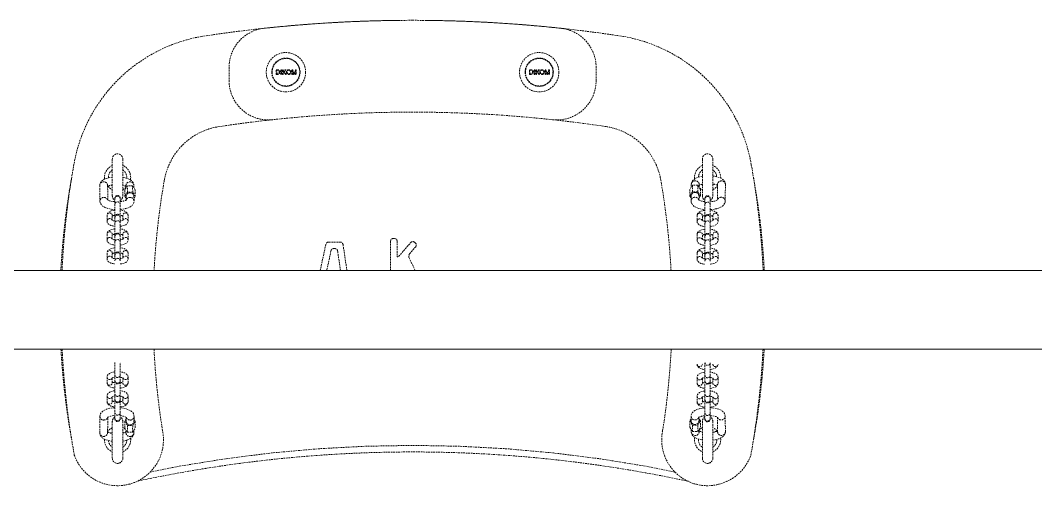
# Model space of a CAD drawing. Header units: millimetres. Extents: x -4452 to 2716, y -4985 to 3761.
# Drawn here: x 1168 to 1942, y 17 to 371 of the extents above; entities that cross this region are included whole.
import ezdxf

# ---------------------------------------------------------------- set-up
doc = ezdxf.new("R2010")
doc.units = ezdxf.units.MM
doc.linetypes.add('HIDDEN', pattern=[1.905, 1.27, -0.635])
doc.layers.add('DIKOM_ОБЪЕКТ', color=7, linetype='Continuous')

msp = doc.modelspace()

# ---------------------------------------------------------------- linework, layer by layer
at = {"layer": 'DIKOM_ОБЪЕКТ', "color": 7, "linetype": 'HIDDEN', "lineweight": 15}
for p, q in [((1326.782, 335.563), (1326.782, 325.523)), ((1362.654, 333.777), (1363.868, 333.777)), ((1362.654, 330.277), (1362.654, 333.777)), ((1363.108, 330.686), (1363.108, 333.367)), ((1363.108, 333.367), (1363.861, 333.367)), ((1366.244, 333.777), (1366.699, 333.777)), ((1366.244, 330.277), (1366.244, 333.777)), ((1366.699, 333.777), (1366.699, 330.277)), ((1367.517, 333.777), (1367.972, 333.777)), ((1367.517, 330.277), (1367.517, 333.777)), ((1367.972, 333.777), (1367.972, 332.102)), ((1369.764, 333.777), (1370.404, 333.777)), ((1374.608, 333.777), (1375.316, 333.777)), ((1374.608, 330.277), (1374.608, 333.777)), ((1375.063, 333.252), (1375.063, 330.277)), ((1375.077, 333.252), (1375.063, 333.252)), ((1376.053, 330.277), (1375.077, 333.252)), ((1375.316, 333.777), (1376.144, 331.3)), ((1376.5, 331.343), (1377.341, 333.777)), ((1377.508, 333.203), (1376.512, 330.277)), ((1377.341, 333.777), (1377.972, 333.777)), ((1377.517, 333.203), (1377.508, 333.203)), ((1377.517, 330.277), (1377.517, 333.203)), ((1377.972, 333.777), (1377.972, 330.277)), ((1555.835, 333.777), (1557.049, 333.777)), ((1555.835, 330.277), (1555.835, 333.777)), ((1556.289, 330.686), (1556.289, 333.367)), ((1556.289, 333.367), (1557.042, 333.367)), ((1559.426, 333.777), (1559.88, 333.777)), ((1559.426, 330.277), (1559.426, 333.777)), ((1559.88, 333.777), (1559.88, 330.277)), ((1560.699, 333.777), (1561.153, 333.777)), ((1560.699, 330.277), (1560.699, 333.777)), ((1561.153, 333.777), (1561.153, 332.102)), ((1562.945, 333.777), (1563.585, 333.777)), ((1567.789, 333.777), (1568.498, 333.777)), ((1567.789, 330.277), (1567.789, 333.777)), ((1568.244, 333.252), (1568.244, 330.277)), ((1568.258, 333.252), (1568.244, 333.252)), ((1569.234, 330.277), (1568.258, 333.252)), ((1568.498, 333.777), (1569.325, 331.3)), ((1569.681, 331.343), (1570.522, 333.777)), ((1570.689, 333.203), (1569.693, 330.277)), ((1570.522, 333.777), (1571.153, 333.777)), ((1570.699, 333.203), (1570.689, 333.203)), ((1570.699, 330.277), (1570.699, 333.203)), ((1571.153, 333.777), (1571.153, 330.277)), ((1606.725, 325.523), (1606.725, 335.563)), ((1363.921, 330.277), (1362.654, 330.277)), ((1363.876, 330.686), (1363.108, 330.686)), ((1366.699, 330.277), (1366.244, 330.277)), ((1367.972, 330.277), (1367.517, 330.277)), ((1367.972, 331.504), (1367.972, 330.277)), ((1370.438, 330.277), (1369.824, 330.277)), ((1375.063, 330.277), (1374.608, 330.277)), ((1376.512, 330.277), (1376.053, 330.277)), ((1376.303, 330.782), (1376.313, 330.782)), ((1377.972, 330.277), (1377.517, 330.277)), ((1557.102, 330.277), (1555.835, 330.277)), ((1557.057, 330.686), (1556.289, 330.686)), ((1559.88, 330.277), (1559.426, 330.277)), ((1561.153, 330.277), (1560.699, 330.277)), ((1561.153, 331.504), (1561.153, 330.277)), ((1563.619, 330.277), (1563.005, 330.277)), ((1568.244, 330.277), (1567.789, 330.277)), ((1569.693, 330.277), (1569.234, 330.277)), ((1569.485, 330.782), (1569.494, 330.782)), ((1571.153, 330.277), (1570.699, 330.277)), ((1237.754, 265.617), (1237.754, 237.617)), ((1245.754, 237.617), (1245.754, 265.617)), ((1687.754, 265.617), (1687.754, 237.617)), ((1695.754, 237.617), (1695.754, 265.617)), ((1248.661, 251.035), (1248.754, 251.617)), ((1228.157, 245.514), (1228.325, 233.604)), ((1234.314, 234.43), (1234.157, 245.598)), ((1249.194, 245.344), (1247.181, 242.076)), ((1247.181, 242.076), (1247.249, 237.172)), ((1249.263, 240.44), (1247.249, 237.172)), ((1248.157, 245.542), (1248.183, 243.703)), ((1253.22, 245.35), (1249.194, 245.344)), ((1249.263, 240.44), (1249.194, 245.344)), ((1253.289, 240.446), (1249.263, 240.44)), ((1253.289, 240.446), (1253.22, 245.35)), ((1255.232, 242.087), (1253.22, 245.35)), ((1255.301, 237.183), (1253.289, 240.446)), ((1254.182, 243.789), (1254.157, 245.626)), ((1255.301, 237.183), (1255.232, 242.087)), ((1678.206, 237.469), (1678.275, 242.616)), ((1680.22, 240.706), (1678.206, 237.469)), ((1680.289, 245.854), (1678.275, 242.616)), ((1679.351, 246.324), (1679.323, 244.301)), ((1680.22, 240.706), (1680.289, 245.854)), ((1684.246, 240.698), (1680.22, 240.706)), ((1684.315, 245.845), (1680.289, 245.854)), ((1684.246, 240.698), (1684.315, 245.845)), ((1686.258, 237.451), (1684.246, 240.698)), ((1686.327, 242.598), (1684.315, 245.845)), ((1685.323, 244.218), (1685.35, 246.243)), ((1686.327, 242.598), (1686.258, 237.451)), ((1695.754, 245.904), (1696.448, 246.556)), ((1699.35, 246.281), (1699.192, 234.433)), ((1705.182, 233.701), (1705.35, 246.201)), ((1239.754, 235.915), (1239.754, 235.515)), ((1239.754, 235.515), (1239.754, 231.207)), ((1243.754, 235.515), (1243.754, 235.915)), ((1243.754, 231.207), (1243.754, 235.515)), ((1247.249, 237.172), (1248.299, 235.47)), ((1248.275, 237.135), (1248.314, 234.412)), ((1254.324, 233.717), (1254.275, 237.22)), ((1254.298, 235.556), (1255.301, 237.183)), ((1678.206, 237.469), (1679.21, 235.849)), ((1679.232, 237.5), (1679.183, 233.824)), ((1685.192, 234.43), (1685.232, 237.42)), ((1685.21, 235.766), (1686.258, 237.451)), ((1689.754, 235.715), (1689.754, 235.315)), ((1689.754, 235.315), (1689.754, 231.008)), ((1693.754, 235.315), (1693.754, 235.715)), ((1693.754, 231.008), (1693.754, 235.315)), ((1239.754, 231.207), (1239.754, 221.556)), ((1243.754, 221.556), (1243.754, 231.207)), ((1689.754, 231.008), (1689.754, 221.356)), ((1693.754, 221.356), (1693.754, 231.008)), ((1233.754, 222.735), (1233.754, 218.427)), ((1237.754, 218.974), (1237.754, 222.735)), ((1239.754, 221.556), (1239.754, 221.156)), ((1239.754, 221.156), (1239.754, 216.848)), ((1239.754, 216.848), (1239.754, 207.196)), ((1243.754, 221.156), (1243.754, 221.556)), ((1243.754, 216.848), (1243.754, 221.156)), ((1243.754, 207.196), (1243.754, 216.848)), ((1245.754, 222.735), (1245.755, 222.795)), ((1245.754, 222.735), (1245.754, 218.971)), ((1249.754, 218.427), (1249.754, 222.735)), ((1683.754, 222.536), (1683.754, 218.228)), ((1687.754, 218.775), (1687.754, 222.536)), ((1689.754, 221.356), (1689.754, 220.956)), ((1689.754, 220.956), (1689.754, 216.649)), ((1693.754, 220.956), (1693.754, 221.356)), ((1693.754, 216.649), (1693.754, 220.956)), ((1695.754, 222.536), (1695.754, 218.771)), ((1699.754, 218.228), (1699.754, 222.536)), ((1689.754, 216.649), (1689.754, 206.997)), ((1693.754, 206.997), (1693.754, 216.649)), ((1233.754, 208.376), (1233.754, 204.068)), ((1237.754, 204.615), (1237.754, 208.376)), ((1239.754, 207.196), (1239.754, 206.797)), ((1239.754, 206.797), (1239.754, 202.489)), ((1239.754, 202.489), (1239.754, 192.837)), ((1243.754, 206.797), (1243.754, 207.196)), ((1243.754, 202.489), (1243.754, 206.797)), ((1243.754, 192.837), (1243.754, 202.489)), ((1245.754, 208.376), (1245.755, 208.436)), ((1245.754, 208.376), (1245.754, 204.611)), ((1249.754, 204.068), (1249.754, 208.376)), ((1402.935, 202.428), (1411.409, 202.428)), ((1449.99, 180.642), (1449.99, 203.096)), ((1451.958, 205.063), (1452.944, 205.063)), ((1454.912, 203.096), (1454.912, 191.992)), ((1456.199, 191.512), (1465.391, 202.064)), ((1468.169, 202.266), (1468.914, 201.625)), ((1683.754, 208.177), (1683.754, 203.869)), ((1687.754, 204.415), (1687.754, 208.177)), ((1689.754, 206.997), (1689.754, 206.597)), ((1689.754, 206.597), (1689.754, 202.289)), ((1689.754, 202.289), (1689.754, 192.638)), ((1693.754, 206.597), (1693.754, 206.997)), ((1693.754, 202.289), (1693.754, 206.597)), ((1693.754, 192.638), (1693.754, 202.289)), ((1695.754, 208.177), (1695.754, 204.412)), ((1699.754, 203.869), (1699.754, 208.177)), ((1233.754, 194.017), (1233.754, 189.709)), ((1237.754, 190.256), (1237.754, 194.017)), ((1245.754, 194.017), (1245.755, 194.076)), ((1245.754, 194.017), (1245.754, 190.252)), ((1249.754, 189.709), (1249.754, 194.017)), ((1396.325, 180.642), (1400.53, 200.51)), ((1404.455, 195.589), (1401.333, 180.642)), ((1411.757, 180.642), (1409.567, 195.568)), ((1413.711, 200.489), (1416.696, 180.642)), ((1469.115, 198.849), (1464.54, 193.645)), ((1683.754, 193.817), (1683.754, 189.51)), ((1687.754, 190.056), (1687.754, 193.817)), ((1695.754, 193.817), (1695.754, 190.053)), ((1699.754, 189.51), (1699.754, 193.817)), ((1239.754, 192.837), (1239.754, 192.437)), ((1239.754, 192.437), (1239.754, 188.13)), ((1243.754, 192.437), (1243.754, 192.837)), ((1243.754, 188.13), (1243.754, 192.437)), ((1464.102, 190.379), (1468.764, 180.642)), ((1689.754, 192.638), (1689.754, 192.238)), ((1689.754, 192.238), (1689.754, 187.93)), ((1693.754, 192.238), (1693.754, 192.638)), ((1693.754, 187.93), (1693.754, 192.238)), ((403.943, 180.642), (2185.168, 180.642)), ((2185.168, 180.642), (646.777, 180.642)), ((2184.594, 120.642), (403.943, 120.642)), ((646.777, 120.642), (2184.594, 120.642)), ((1239.754, 110.596), (1239.754, 100.944)), ((1243.754, 100.944), (1243.754, 110.596)), ((1689.754, 110.396), (1689.754, 100.745)), ((1693.754, 100.745), (1693.754, 110.396)), ((1239.754, 100.944), (1239.754, 96.636)), ((1243.754, 96.636), (1243.754, 100.944)), ((1689.754, 100.745), (1689.754, 96.437)), ((1693.754, 96.437), (1693.754, 100.745)), ((1233.754, 99.365), (1233.754, 95.057)), ((1237.754, 95.057), (1237.754, 98.822)), ((1239.754, 96.636), (1239.754, 96.237)), ((1239.754, 96.237), (1239.754, 86.585)), ((1243.754, 96.237), (1243.754, 96.636)), ((1243.754, 86.585), (1243.754, 96.237)), ((1245.754, 98.818), (1245.754, 95.057)), ((1249.754, 95.057), (1249.754, 99.365)), ((1683.754, 99.165), (1683.754, 94.858)), ((1687.754, 94.858), (1687.753, 94.798)), ((1687.754, 94.858), (1687.754, 98.622)), ((1689.754, 96.437), (1689.754, 96.037)), ((1689.754, 96.037), (1689.754, 86.386)), ((1693.754, 96.037), (1693.754, 96.437)), ((1693.754, 86.386), (1693.754, 96.037)), ((1695.754, 98.619), (1695.754, 94.858)), ((1699.754, 94.858), (1699.754, 99.165)), ((1239.754, 86.585), (1239.754, 82.277)), ((1243.754, 82.277), (1243.754, 86.585)), ((1689.754, 86.386), (1689.754, 82.078)), ((1693.754, 82.078), (1693.754, 86.386)), ((1233.754, 85.006), (1233.754, 80.698)), ((1237.754, 80.698), (1237.754, 84.462)), ((1239.754, 82.277), (1239.754, 81.877)), ((1239.754, 81.877), (1239.754, 72.226)), ((1243.754, 81.877), (1243.754, 82.277)), ((1243.754, 72.226), (1243.754, 81.877)), ((1245.754, 84.459), (1245.754, 80.698)), ((1249.754, 80.698), (1249.754, 85.006)), ((1683.754, 84.806), (1683.754, 80.498)), ((1687.754, 80.498), (1687.753, 80.439)), ((1687.754, 80.498), (1687.754, 84.263)), ((1689.754, 82.078), (1689.754, 81.678)), ((1689.754, 81.678), (1689.754, 72.026)), ((1693.754, 81.678), (1693.754, 82.078)), ((1693.754, 72.026), (1693.754, 81.678)), ((1695.754, 84.26), (1695.754, 80.498)), ((1699.754, 80.498), (1699.754, 84.806)), ((1239.754, 72.226), (1239.754, 67.918)), ((1243.754, 67.918), (1243.754, 72.226)), ((1689.754, 72.026), (1689.754, 67.719)), ((1693.754, 67.719), (1693.754, 72.026)), ((1228.325, 69.533), (1228.157, 57.033)), ((1234.157, 56.953), (1234.316, 68.8)), ((1237.754, 65.617), (1237.754, 37.617)), ((1239.754, 67.918), (1239.754, 67.518)), ((1243.754, 67.518), (1243.754, 67.918)), ((1245.754, 37.617), (1245.754, 65.617)), ((1247.181, 60.635), (1247.249, 65.782)), ((1248.298, 67.467), (1247.249, 65.782)), ((1247.249, 65.782), (1249.261, 62.536)), ((1248.315, 68.804), (1248.275, 65.814)), ((1249.261, 62.536), (1249.192, 57.389)), ((1249.261, 62.536), (1253.287, 62.527)), ((1253.287, 62.527), (1253.218, 57.38)), ((1253.287, 62.527), (1255.301, 65.765)), ((1254.275, 65.733), (1254.324, 69.41)), ((1255.301, 65.765), (1254.297, 67.385)), ((1255.301, 65.765), (1255.232, 60.618)), ((1679.209, 67.677), (1678.206, 66.051)), ((1678.206, 66.051), (1680.218, 62.788)), ((1678.206, 66.051), (1678.275, 61.147)), ((1679.183, 69.517), (1679.232, 66.014)), ((1680.218, 62.788), (1684.244, 62.794)), ((1680.218, 62.788), (1680.287, 57.884)), ((1684.244, 62.794), (1686.258, 66.062)), ((1684.244, 62.794), (1684.313, 57.89)), ((1685.232, 66.098), (1685.193, 68.821)), ((1686.258, 66.062), (1685.208, 67.764)), ((1686.327, 61.158), (1686.258, 66.062)), ((1687.754, 65.617), (1687.754, 37.617)), ((1689.754, 67.719), (1689.754, 67.319)), ((1693.754, 67.319), (1693.754, 67.719)), ((1695.754, 37.617), (1695.754, 65.617)), ((1699.193, 68.803), (1699.35, 57.635)), ((1705.35, 57.72), (1705.182, 69.629)), ((1246.225, 56.887), (1245.754, 57.329)), ((1247.181, 60.635), (1249.192, 57.389)), ((1248.184, 59.015), (1248.157, 56.99)), ((1249.192, 57.389), (1253.218, 57.38)), ((1253.218, 57.38), (1255.232, 60.618)), ((1254.157, 56.91), (1254.184, 58.933)), ((1678.275, 61.147), (1680.287, 57.884)), ((1679.325, 59.445), (1679.351, 57.607)), ((1680.287, 57.884), (1684.313, 57.89)), ((1684.313, 57.89), (1686.327, 61.158)), ((1685.35, 57.692), (1685.324, 59.531)), ((1698.754, 51.617), (1698.715, 51.859))]:
    msp.add_line(p, q, dxfattribs=at)
at = {"layer": 'DIKOM_ОБЪЕКТ', "color": 7, "linetype": 'HIDDEN', "lineweight": 15, "flags": 128}
for points in [[(1367.972, 332.102), (1368.293, 332.402), (1369.579, 333.604), (1369.764, 333.777)], [(1368.902, 332.372), (1369.098, 332.556), (1369.884, 333.29), (1370.163, 333.552), (1370.404, 333.777)], [(1561.153, 332.102), (1561.474, 332.402), (1562.76, 333.604), (1562.945, 333.777)], [(1562.083, 332.372), (1562.279, 332.556), (1563.065, 333.29), (1563.344, 333.552), (1563.585, 333.777)], [(1365.108, 332.056), (1365.027, 331.406), (1364.888, 331.103), (1364.709, 330.9), (1364.417, 330.744), (1363.987, 330.688), (1363.876, 330.686)], [(1365.563, 332.046), (1365.412, 331.171), (1365.196, 330.779), (1364.936, 330.529), (1364.612, 330.373), (1363.921, 330.277)], [(1368.565, 332.059), (1368.33, 331.839), (1367.972, 331.504)], [(1369.824, 330.277), (1369.632, 330.549), (1368.862, 331.638), (1368.565, 332.059)], [(1370.438, 330.277), (1370.242, 330.544), (1370.163, 330.651), (1370.014, 330.854), (1369.42, 331.666), (1368.902, 332.372)], [(1558.289, 332.056), (1558.208, 331.406), (1558.069, 331.103), (1557.891, 330.9), (1557.599, 330.744), (1557.168, 330.688), (1557.057, 330.686)], [(1558.744, 332.046), (1558.593, 331.171), (1558.378, 330.779), (1558.117, 330.529), (1557.794, 330.373), (1557.102, 330.277)], [(1561.746, 332.059), (1561.512, 331.839), (1561.153, 331.504)], [(1563.005, 330.277), (1562.813, 330.549), (1562.043, 331.638), (1561.746, 332.059)], [(1563.619, 330.277), (1563.423, 330.544), (1563.344, 330.651), (1563.196, 330.854), (1562.601, 331.666), (1562.083, 332.372)], [(1237.754, 251.871), (1236.539, 251.722), (1234.763, 251.368), (1233.103, 250.884), (1231.57, 250.238), (1230.305, 249.461), (1229.384, 248.627), (1228.725, 247.711), (1228.308, 246.697), (1228.157, 245.514)], [(1254.157, 245.626), (1253.997, 246.721), (1253.579, 247.722), (1252.956, 248.591), (1252.129, 249.364), (1251.037, 250.078), (1249.609, 250.733), (1247.923, 251.271), (1246.118, 251.662), (1245.754, 251.711)], [(1687.754, 252.572), (1686.062, 252.23), (1684.385, 251.731), (1682.836, 251.067), (1681.424, 250.17), (1680.516, 249.301), (1679.871, 248.349), (1679.476, 247.307), (1679.351, 246.324)], [(1705.35, 246.201), (1705.228, 247.284), (1704.837, 248.328), (1704.23, 249.239), (1703.414, 250.053), (1702.339, 250.801), (1700.94, 251.487), (1699.27, 252.059), (1697.469, 252.48), (1695.754, 252.736)], [(1228.325, 233.604), (1228.484, 232.51), (1228.902, 231.509), (1229.525, 230.64), (1230.353, 229.866), (1231.444, 229.153), (1232.872, 228.497), (1234.558, 227.96), (1236.364, 227.569), (1238.249, 227.311), (1239.754, 227.208)], [(1239.754, 233.217), (1239.368, 233.235), (1237.873, 233.403), (1236.538, 233.651), (1235.432, 233.954), (1234.621, 234.267), (1234.186, 234.498), (1234.014, 234.621), (1234.026, 234.607)], [(1243.754, 227.26), (1244.072, 227.278), (1245.942, 227.509), (1247.719, 227.862), (1249.378, 228.347), (1250.912, 228.993), (1252.177, 229.769), (1253.097, 230.604), (1253.756, 231.52), (1254.173, 232.534), (1254.324, 233.717)], [(1679.183, 233.824), (1679.305, 232.74), (1679.696, 231.697), (1680.302, 230.785), (1681.119, 229.971), (1682.194, 229.223), (1683.593, 228.537), (1685.263, 227.965), (1687.064, 227.544), (1688.951, 227.263), (1689.754, 227.201)], [(1689.754, 233.215), (1688.428, 233.394), (1687.149, 233.67), (1686.116, 233.992), (1685.447, 234.28), (1685.055, 234.509), (1684.919, 234.618), (1684.927, 234.605)], [(1699.433, 234.593), (1699.444, 234.609), (1699.281, 234.484), (1698.862, 234.247), (1698.166, 233.957), (1697.194, 233.66), (1695.976, 233.398), (1694.566, 233.205), (1693.754, 233.149)], [(1693.754, 227.142), (1694.794, 227.199), (1696.678, 227.433), (1698.471, 227.794), (1700.148, 228.294), (1701.697, 228.957), (1703.109, 229.854), (1704.017, 230.724), (1704.661, 231.675), (1705.057, 232.717), (1705.182, 233.701)], [(1239.754, 226.769), (1239.435, 226.741), (1238.016, 226.486), (1236.707, 226.094), (1235.517, 225.52), (1234.698, 224.882), (1234.145, 224.17), (1233.822, 223.35), (1233.754, 222.735)], [(1249.754, 222.735), (1249.607, 223.629), (1249.22, 224.394), (1248.654, 225.029), (1247.88, 225.587), (1246.806, 226.091), (1245.449, 226.496), (1243.985, 226.753), (1243.754, 226.771)], [(1689.754, 226.57), (1689.436, 226.542), (1688.016, 226.286), (1686.707, 225.894), (1685.517, 225.321), (1684.698, 224.683), (1684.145, 223.971), (1683.822, 223.15), (1683.754, 222.536)], [(1699.754, 222.536), (1699.607, 223.43), (1699.22, 224.194), (1698.654, 224.83), (1697.88, 225.387), (1696.806, 225.892), (1695.449, 226.296), (1693.985, 226.553), (1693.754, 226.572)], [(1233.754, 218.427), (1233.9, 217.534), (1234.287, 216.769), (1234.853, 216.133), (1235.627, 215.576), (1236.701, 215.071), (1238.058, 214.667), (1239.522, 214.41), (1239.754, 214.391)], [(1239.754, 218.425), (1238.983, 218.559), (1238.17, 218.793), (1237.713, 218.991), (1237.527, 219.109), (1237.538, 219.095)], [(1245.964, 219.091), (1245.969, 219.1), (1245.753, 218.97), (1245.279, 218.772), (1244.536, 218.562), (1243.754, 218.423)], [(1243.754, 214.394), (1244.072, 214.421), (1245.491, 214.677), (1246.8, 215.069), (1247.99, 215.643), (1248.81, 216.28), (1249.362, 216.993), (1249.685, 217.813), (1249.754, 218.427)], [(1683.754, 218.228), (1683.901, 217.334), (1684.287, 216.57), (1684.853, 215.934), (1685.627, 215.377), (1686.701, 214.872), (1688.059, 214.468), (1689.522, 214.211), (1689.754, 214.192)], [(1689.754, 218.226), (1688.983, 218.359), (1688.17, 218.593), (1687.713, 218.792), (1687.527, 218.909), (1687.538, 218.895)], [(1695.964, 218.892), (1695.969, 218.901), (1695.753, 218.771), (1695.279, 218.573), (1694.536, 218.362), (1693.754, 218.223)], [(1693.754, 214.194), (1694.072, 214.222), (1695.491, 214.477), (1696.8, 214.87), (1697.99, 215.443), (1698.81, 216.081), (1699.362, 216.793), (1699.685, 217.614), (1699.754, 218.228)], [(1239.754, 212.41), (1239.435, 212.382), (1238.016, 212.127), (1236.707, 211.734), (1235.517, 211.161), (1234.698, 210.523), (1234.145, 209.811), (1233.822, 208.99), (1233.754, 208.376)], [(1249.754, 208.376), (1249.607, 209.27), (1249.22, 210.035), (1248.654, 210.67), (1247.88, 211.227), (1246.806, 211.732), (1245.449, 212.136), (1243.985, 212.393), (1243.754, 212.412)], [(1689.754, 212.21), (1689.436, 212.183), (1688.016, 211.927), (1686.707, 211.535), (1685.517, 210.962), (1684.698, 210.324), (1684.145, 209.612), (1683.822, 208.791), (1683.754, 208.177)], [(1699.754, 208.177), (1699.607, 209.07), (1699.22, 209.835), (1698.654, 210.471), (1697.88, 211.028), (1696.806, 211.533), (1695.449, 211.937), (1693.985, 212.194), (1693.754, 212.213)], [(1233.754, 204.068), (1233.9, 203.174), (1234.287, 202.41), (1234.853, 201.774), (1235.627, 201.217), (1236.701, 200.712), (1238.058, 200.308), (1239.522, 200.051), (1239.754, 200.032)], [(1239.754, 204.066), (1238.983, 204.2), (1238.17, 204.434), (1237.713, 204.632), (1237.527, 204.75), (1237.538, 204.736)], [(1245.964, 204.732), (1245.969, 204.741), (1245.753, 204.611), (1245.279, 204.413), (1244.536, 204.202), (1243.754, 204.064)], [(1243.754, 200.035), (1244.072, 200.062), (1245.491, 200.318), (1246.8, 200.71), (1247.99, 201.283), (1248.81, 201.921), (1249.362, 202.633), (1249.685, 203.454), (1249.754, 204.068)], [(1449.99, 203.096), (1450.101, 203.915), (1450.321, 204.363), (1450.684, 204.71), (1450.926, 204.842)], [(1452.944, 205.063), (1453.763, 204.952), (1454.212, 204.732), (1454.559, 204.37), (1454.69, 204.129)], [(1683.754, 203.869), (1683.901, 202.975), (1684.287, 202.21), (1684.853, 201.575), (1685.627, 201.018), (1686.701, 200.513), (1688.059, 200.109), (1689.522, 199.852), (1689.754, 199.833)], [(1689.754, 203.867), (1688.983, 204), (1688.17, 204.234), (1687.713, 204.433), (1687.527, 204.55), (1687.538, 204.536)], [(1695.964, 204.533), (1695.969, 204.542), (1695.753, 204.411), (1695.279, 204.213), (1694.536, 204.003), (1693.754, 203.864)], [(1693.754, 199.835), (1694.072, 199.863), (1695.491, 200.118), (1696.8, 200.51), (1697.99, 201.084), (1698.81, 201.722), (1699.362, 202.434), (1699.685, 203.255), (1699.754, 203.869)], [(1239.754, 198.051), (1239.435, 198.023), (1238.016, 197.767), (1236.707, 197.375), (1235.517, 196.802), (1234.698, 196.164), (1234.145, 195.452), (1233.822, 194.631), (1233.754, 194.017)], [(1249.754, 194.017), (1249.607, 194.911), (1249.22, 195.675), (1248.654, 196.311), (1247.88, 196.868), (1246.806, 197.373), (1245.449, 197.777), (1243.985, 198.034), (1243.754, 198.053)], [(1689.754, 197.851), (1689.436, 197.824), (1688.016, 197.568), (1686.707, 197.176), (1685.517, 196.602), (1684.698, 195.965), (1684.145, 195.252), (1683.822, 194.432), (1683.754, 193.817)], [(1699.754, 193.817), (1699.607, 194.711), (1699.22, 195.476), (1698.654, 196.111), (1697.88, 196.669), (1696.806, 197.174), (1695.449, 197.578), (1693.985, 197.835), (1693.754, 197.854)], [(1233.754, 189.709), (1233.9, 188.815), (1234.287, 188.051), (1234.853, 187.415), (1235.627, 186.858), (1236.701, 186.353), (1238.058, 185.949), (1239.522, 185.692), (1239.754, 185.673)], [(1239.754, 189.707), (1238.983, 189.84), (1238.17, 190.075), (1237.713, 190.273), (1237.527, 190.39), (1237.538, 190.376)], [(1245.964, 190.373), (1245.969, 190.382), (1245.753, 190.252), (1245.279, 190.054), (1244.536, 189.843), (1243.754, 189.704)], [(1243.754, 185.675), (1244.072, 185.703), (1245.491, 185.959), (1246.8, 186.351), (1247.99, 186.924), (1248.81, 187.562), (1249.362, 188.274), (1249.685, 189.095), (1249.754, 189.709)], [(1454.912, 191.992), (1454.97, 191.476), (1455.04, 191.286), (1455.16, 191.121), (1455.267, 191.049), (1455.394, 191.017), (1455.549, 191.033), (1455.775, 191.133), (1456.157, 191.464), (1456.199, 191.512)], [(1683.754, 189.51), (1683.901, 188.616), (1684.287, 187.851), (1684.853, 187.216), (1685.627, 186.658), (1686.701, 186.154), (1688.059, 185.749), (1689.522, 185.492), (1689.754, 185.474)], [(1689.754, 189.508), (1688.983, 189.641), (1688.17, 189.875), (1687.713, 190.074), (1687.527, 190.191), (1687.538, 190.177)], [(1695.964, 190.174), (1695.969, 190.183), (1695.753, 190.052), (1695.279, 189.854), (1694.536, 189.644), (1693.754, 189.505)], [(1693.754, 185.476), (1694.072, 185.504), (1695.491, 185.759), (1696.8, 186.151), (1697.99, 186.725), (1698.81, 187.362), (1699.362, 188.075), (1699.685, 188.895), (1699.754, 189.51)], [(1683.754, 109.217), (1683.901, 108.323), (1684.287, 107.558), (1684.853, 106.923), (1685.627, 106.365), (1686.701, 105.861), (1688.059, 105.456), (1689.522, 105.199), (1689.754, 105.181)], [(1693.754, 105.183), (1694.072, 105.211), (1695.491, 105.466), (1696.8, 105.858), (1697.99, 106.432), (1698.81, 107.069), (1699.362, 107.782), (1699.685, 108.602), (1699.754, 109.217)], [(1239.754, 103.398), (1239.435, 103.371), (1238.016, 103.115), (1236.707, 102.723), (1235.517, 102.15), (1234.698, 101.512), (1234.145, 100.8), (1233.822, 99.979), (1233.754, 99.365)], [(1249.754, 99.365), (1249.607, 100.259), (1249.22, 101.023), (1248.654, 101.659), (1247.88, 102.216), (1246.806, 102.721), (1245.449, 103.125), (1243.985, 103.382), (1243.754, 103.401)], [(1689.754, 103.199), (1689.436, 103.172), (1688.016, 102.916), (1686.707, 102.524), (1685.517, 101.95), (1684.698, 101.313), (1684.145, 100.6), (1683.822, 99.78), (1683.754, 99.165)], [(1699.754, 99.165), (1699.607, 100.059), (1699.22, 100.824), (1698.654, 101.459), (1697.88, 102.017), (1696.806, 102.521), (1695.449, 102.926), (1693.985, 103.183), (1693.754, 103.201)], [(1233.754, 95.057), (1233.9, 94.163), (1234.287, 93.398), (1234.853, 92.763), (1235.627, 92.206), (1236.701, 91.701), (1238.058, 91.297), (1239.522, 91.04), (1239.754, 91.021)], [(1237.544, 98.701), (1237.538, 98.692), (1237.755, 98.822), (1238.228, 99.02), (1238.971, 99.231), (1239.754, 99.369)], [(1243.754, 99.367), (1244.524, 99.233), (1245.337, 98.999), (1245.794, 98.801), (1245.98, 98.683), (1245.969, 98.697)], [(1243.754, 91.023), (1244.072, 91.051), (1245.491, 91.306), (1246.8, 91.699), (1247.99, 92.272), (1248.81, 92.91), (1249.362, 93.622), (1249.685, 94.443), (1249.754, 95.057)], [(1683.754, 94.858), (1683.901, 93.964), (1684.287, 93.199), (1684.853, 92.564), (1685.627, 92.006), (1686.701, 91.501), (1688.059, 91.097), (1689.522, 90.84), (1689.754, 90.821)], [(1687.543, 98.502), (1687.538, 98.493), (1687.755, 98.623), (1688.228, 98.821), (1688.971, 99.031), (1689.754, 99.17)], [(1693.754, 99.167), (1694.524, 99.034), (1695.337, 98.8), (1695.794, 98.601), (1695.98, 98.484), (1695.969, 98.498)], [(1693.754, 90.824), (1694.072, 90.851), (1695.491, 91.107), (1696.8, 91.499), (1697.99, 92.073), (1698.81, 92.71), (1699.362, 93.423), (1699.685, 94.243), (1699.754, 94.858)], [(1239.754, 89.039), (1239.435, 89.012), (1238.016, 88.756), (1236.707, 88.364), (1235.517, 87.79), (1234.698, 87.153), (1234.145, 86.44), (1233.822, 85.62), (1233.754, 85.006)], [(1249.754, 85.006), (1249.607, 85.899), (1249.22, 86.664), (1248.654, 87.3), (1247.88, 87.857), (1246.806, 88.362), (1245.449, 88.766), (1243.985, 89.023), (1243.754, 89.042)], [(1689.754, 88.84), (1689.436, 88.812), (1688.016, 88.557), (1686.707, 88.165), (1685.517, 87.591), (1684.698, 86.953), (1684.145, 86.241), (1683.822, 85.421), (1683.754, 84.806)], [(1699.754, 84.806), (1699.607, 85.7), (1699.22, 86.465), (1698.654, 87.1), (1697.88, 87.658), (1696.806, 88.162), (1695.449, 88.567), (1693.985, 88.824), (1693.754, 88.842)], [(1233.754, 80.698), (1233.9, 79.804), (1234.287, 79.039), (1234.853, 78.404), (1235.627, 77.846), (1236.701, 77.342), (1238.058, 76.937), (1239.522, 76.68), (1239.754, 76.662)], [(1237.544, 84.342), (1237.538, 84.333), (1237.755, 84.463), (1238.228, 84.661), (1238.971, 84.871), (1239.754, 85.01)], [(1243.754, 85.007), (1244.524, 84.874), (1245.337, 84.64), (1245.794, 84.441), (1245.98, 84.324), (1245.969, 84.338)], [(1243.754, 76.664), (1244.072, 76.692), (1245.491, 76.947), (1246.8, 77.339), (1247.99, 77.913), (1248.81, 78.551), (1249.362, 79.263), (1249.685, 80.083), (1249.754, 80.698)], [(1683.754, 80.498), (1683.901, 79.605), (1684.287, 78.84), (1684.853, 78.204), (1685.627, 77.647), (1686.701, 77.142), (1688.059, 76.738), (1689.522, 76.481), (1689.754, 76.462)], [(1687.543, 84.142), (1687.538, 84.133), (1687.755, 84.264), (1688.228, 84.462), (1688.971, 84.672), (1689.754, 84.811)], [(1693.754, 84.808), (1694.524, 84.675), (1695.337, 84.441), (1695.794, 84.242), (1695.98, 84.125), (1695.969, 84.139)], [(1693.754, 76.465), (1694.072, 76.492), (1695.491, 76.748), (1696.8, 77.14), (1697.99, 77.713), (1698.81, 78.351), (1699.362, 79.064), (1699.685, 79.884), (1699.754, 80.498)], [(1239.754, 76.091), (1238.713, 76.034), (1236.829, 75.801), (1235.036, 75.439), (1233.359, 74.94), (1231.81, 74.276), (1230.398, 73.379), (1229.49, 72.51), (1228.846, 71.559), (1228.451, 70.517), (1228.325, 69.533)], [(1234.075, 68.641), (1234.063, 68.625), (1234.226, 68.75), (1234.645, 68.986), (1235.341, 69.277), (1236.313, 69.574), (1237.531, 69.835), (1238.942, 70.029), (1239.754, 70.084)], [(1254.324, 69.41), (1254.202, 70.494), (1253.811, 71.537), (1253.205, 72.449), (1252.388, 73.262), (1251.313, 74.01), (1249.914, 74.696), (1248.245, 75.268), (1246.443, 75.689), (1244.556, 75.971), (1243.754, 76.032)], [(1243.754, 70.018), (1245.079, 69.839), (1246.358, 69.564), (1247.391, 69.242), (1248.06, 68.953), (1248.452, 68.724), (1248.588, 68.616), (1248.58, 68.628)], [(1689.754, 75.973), (1689.436, 75.955), (1687.565, 75.725), (1685.789, 75.371), (1684.129, 74.887), (1682.596, 74.241), (1681.33, 73.464), (1680.41, 72.63), (1679.751, 71.714), (1679.334, 70.7), (1679.183, 69.517)], [(1705.182, 69.629), (1705.023, 70.724), (1704.605, 71.725), (1703.982, 72.594), (1703.154, 73.367), (1702.063, 74.081), (1700.635, 74.736), (1698.949, 75.274), (1697.143, 75.665), (1695.258, 75.922), (1693.754, 76.025)], [(1693.754, 70.017), (1694.139, 69.999), (1695.634, 69.831), (1696.97, 69.582), (1698.075, 69.28), (1698.887, 68.966), (1699.321, 68.735), (1699.493, 68.612), (1699.482, 68.626)], [(1228.157, 57.033), (1228.279, 55.949), (1228.67, 54.906), (1229.277, 53.994), (1230.093, 53.181), (1231.169, 52.432), (1232.567, 51.746), (1234.237, 51.174), (1236.038, 50.753), (1237.754, 50.498)], [(1245.754, 50.662), (1247.446, 51.004), (1249.123, 51.503), (1250.671, 52.167), (1252.083, 53.063), (1252.991, 53.933), (1253.636, 54.884), (1254.031, 55.926), (1254.157, 56.91)], [(1679.351, 57.607), (1679.51, 56.513), (1679.928, 55.512), (1680.551, 54.643), (1681.379, 53.869), (1682.47, 53.156), (1683.898, 52.5), (1685.584, 51.963), (1687.389, 51.572), (1687.833, 51.511)], [(1695.754, 51.362), (1696.968, 51.512), (1698.744, 51.865), (1700.404, 52.35), (1701.937, 52.996), (1703.203, 53.772), (1704.123, 54.607), (1704.782, 55.523), (1705.199, 56.537), (1705.35, 57.72)], [(1666.909, 27.06), (1645.014, 31.408), (1609.77, 37.115), (1574.272, 41.575), (1538.536, 44.777), (1502.679, 46.701), (1466.754, 47.343), (1430.828, 46.701), (1394.971, 44.777), (1359.235, 41.575), (1323.737, 37.115), (1288.493, 31.408), (1266.607, 27.061)]]:
    msp.add_lwpolyline(points, dxfattribs=at)
at = {"layer": 'DIKOM_ОБЪЕКТ', "color": 7, "linetype": 'HIDDEN', "lineweight": 15}
for centre in [(1370.163, 331.909), (1563.344, 331.909)]:
    msp.add_circle(centre, 15, dxfattribs=at)
at = {"layer": 'DIKOM_ОБЪЕКТ', "color": 7, "linetype": 'HIDDEN', "lineweight": 15, "extrusion": (4.69792e-17, 3.50016e-15, -1)}
for centre, radius in [((-1370.163, 331.909), 10.8), ((-1370.163, 331.909), 10.5), ((-1563.344, 331.909), 10.8), ((-1563.344, 331.909), 10.5)]:
    msp.add_circle(centre, radius, dxfattribs=at)
at = {"layer": 'DIKOM_ОБЪЕКТ', "color": 7, "linetype": 'HIDDEN', "lineweight": 15}
for centre, radius, start, end in [((1466.858, -686.853), 1058.336, 90.552281, 98.74938), ((1356.782, 335.563), 30, 96.151033, 180), ((1466.968, -686.853), 1058.336, 90.011595, 96.151033), ((1466.539, -686.853), 1058.336, 83.848967, 89.988405), ((1466.649, -686.853), 1058.336, 81.25062, 89.447719), ((1576.725, 335.563), 30, 0, 83.848967), ((1326.673, 240.984), 120, 99.981896, 170.105559), ((1606.835, 240.984), 120, 9.894441, 80.018104), ((1364.038, 332.291), 1.096, 347.628677, 99.267472), ((1364.061, 332.302), 1.523, 350.316871, 97.296636), ((1372.321, 332.154), 1.676, 89.385444, 185.811618), ((1372.312, 332.199), 1.224, 88.499747, 190.533826), ((1372.352, 332.166), 1.672, 355.033647, 90.43988), ((1372.316, 332.178), 1.257, 352.837437, 88.724712), ((1557.219, 332.291), 1.096, 347.618448, 99.279362), ((1557.243, 332.302), 1.523, 350.31727, 97.290945), ((1565.502, 332.154), 1.676, 89.38075, 185.820058), ((1565.493, 332.199), 1.224, 88.497623, 190.539814), ((1565.533, 332.166), 1.672, 355.033647, 90.43988), ((1565.497, 332.178), 1.257, 352.838234, 88.722339), ((1356.782, 325.523), 30, 180, 276.195573), ((1372.328, 331.896), 1.677, 177.002373, 270.367912), ((1372.345, 331.865), 1.241, 174.929711, 269.512231), ((1372.372, 331.827), 1.206, 268.182169, 9.271373), ((1372.39, 331.855), 1.636, 268.211484, 5.847736), ((1369.645, 329.001), 6.894, 15.001555, 19.484912), ((1414.361, 318.352), 40.027, 161.06226, 161.907518), ((1565.509, 331.896), 1.677, 176.996628, 270.37138), ((1565.526, 331.865), 1.241, 174.921215, 269.517783), ((1565.554, 331.827), 1.206, 268.182169, 9.271373), ((1565.571, 331.855), 1.636, 268.21227, 5.844476), ((1562.781, 328.988), 6.941, 15.005502, 19.460903), ((1607.542, 318.352), 40.027, 161.06226, 161.907518), ((1576.725, 325.523), 30, 263.804427, 0), ((1466.764, -688.519), 990, 96.235831, 98.570892), ((1466.863, -688.52), 990, 90.006326, 96.195573), ((1466.644, -688.52), 990, 83.804427, 89.993674), ((1466.743, -688.519), 990, 81.429108, 83.764169), ((1326.673, 240.984), 49.999, 98.570319, 170.105261), ((1606.835, 240.984), 49.999, 9.894739, 81.429681), ((1241.754, 265.617), 4, 0, 180), ((1691.754, 265.617), 4, 0, 180), ((1824.563, 151.603), 625.848, 169.876977, 177.3406), ((1241.754, 251.617), 10, 113.497338, 187.023898), ((1241.754, 251.617), 7, 124.849905, 181.92157), ((1241.754, 251.617), 10, 349.5346, 66.502662), ((1241.944, 251.695), 6.81, 359.341145, 55.984494), ((1691.754, 251.617), 10, 113.497338, 186.403331), ((1691.754, 251.617), 7, 124.849905, 178.010255), ((1691.754, 251.617), 10, 357.261754, 66.502662), ((1692.074, 251.833), 6.614, 5.236582, 56.196811), ((1108.945, 151.603), 625.848, 2.6594, 10.123023), ((1756.595, 151.617), 558.861, 169.671704, 177.022935), ((1231.158, 245.341), 3.01, 4.904376, 175.548081), ((1251.161, 245.362), 3.01, 5.652192, 176.570285), ((1848.362, 149.991), 579.564, 170.105925, 176.968406), ((1085.146, 149.991), 579.564, 3.031594, 9.894075), ((1682.234, 246.17), 2.906, 87.686969, 172.863033), ((1682.517, 246.219), 2.859, 7.826732, 93.330931), ((1702.234, 246.127), 2.906, 87.686635, 172.863099), ((1702.455, 246.117), 2.916, 6.878282, 92.040043), ((1176.912, 151.617), 558.861, 2.977065, 10.328296), ((1238.912, 234.705), 11.18, 95.94793, 115.110482), ((1241.754, 251.617), 10, 222.222105, 246.502662), ((1241.754, 251.617), 10, 293.497338, 309.985287), ((1244.119, 236.71), 9.053, 63.358867, 79.598227), ((1682.116, 237.346), 2.906, 87.684714, 172.862651), ((1682.337, 237.336), 2.916, 6.874935, 92.042253), ((1689.232, 238.432), 8.157, 100.444155, 118.490871), ((1691.754, 251.617), 10, 232.341502, 246.502662), ((1691.754, 251.617), 7, 229.965518, 235.150095), ((1691.754, 251.617), 10, 293.497338, 319.295614), ((1694.887, 237.222), 9.495, 62.025454, 84.765094), ((1231.34, 233.414), 3.052, 24.960899, 171.110275), ((1241.754, 237.617), 4, 180, 240), ((1241.754, 235.915), 2, 0, 180), ((1241.692, 235.43), 1.953, 88.18561, 172.924812), ((1241.753, 231.055), 2.007, 4.347335, 175.131237), ((1241.845, 235.461), 1.923, 7.102017, 92.741928), ((1241.754, 237.617), 4, 300, 0), ((1243.227, 245.049), 11.778, 272.563192, 297.369822), ((1251.276, 236.962), 3.01, 4.905747, 175.562079), ((1251.252, 233.511), 2.975, 88.592225, 159.494391), ((1251.43, 233.573), 2.914, 6.747919, 92.065376), ((1682.19, 233.531), 3.054, 20.996535, 170.015041), ((1691.754, 237.617), 4, 180, 240), ((1691.754, 235.715), 2, 0, 180), ((1691.754, 235.161), 2.006, 4.742991, 175.574631), ((1691.753, 230.856), 2.006, 4.345703, 175.13269), ((1691.754, 237.617), 4, 300, 0), ((1702.121, 233.527), 3.004, 88.79852, 157.592675), ((1702.35, 233.676), 2.859, 7.824907, 93.331005), ((1235.753, 222.58), 2.006, 4.425403, 175.25606), ((1247.751, 222.582), 2.008, 4.519535, 173.91049), ((1235.766, 218.256), 2.038, 25.840848, 170.986793), ((1240.247, 216.896), 5.865, 94.824333, 115.157975), ((1241.754, 221.556), 2, 0, 180), ((1241.692, 221.07), 1.953, 88.18561, 172.924812), ((1241.753, 216.696), 2.007, 4.347335, 175.131237), ((1241.845, 221.102), 1.923, 7.102017, 92.741928), ((1243.362, 217.261), 5.49, 64.176223, 85.910131), ((1247.747, 218.275), 2.034, 9.42555, 155.70898), ((1685.692, 222.45), 1.953, 88.18561, 172.924812), ((1685.766, 218.057), 2.038, 25.842404, 170.994114), ((1685.845, 222.482), 1.923, 7.102017, 92.741928), ((1690.247, 216.697), 5.865, 94.824, 115.158032), ((1691.754, 221.356), 2, 0, 180), ((1691.754, 220.801), 2.006, 4.74277, 175.574857), ((1691.753, 216.497), 2.006, 4.345667, 175.133744), ((1693.363, 217.066), 5.486, 64.169237, 85.919272), ((1697.753, 222.388), 2.006, 4.217508, 175.208813), ((1697.748, 218.076), 2.033, 9.33112, 157.408502), ((1235.753, 208.221), 2.006, 4.425109, 175.258179), ((1241.754, 207.196), 2, 0, 180), ((1247.751, 208.222), 2.008, 4.519413, 173.91071), ((1685.692, 208.091), 1.953, 88.185289, 172.925865), ((1685.845, 208.123), 1.923, 7.10102, 92.742207), ((1697.753, 208.029), 2.006, 4.217733, 175.208585), ((1235.766, 203.897), 2.038, 25.84095, 170.987517), ((1240.246, 202.538), 5.864, 94.821869, 115.159732), ((1241.692, 206.711), 1.953, 88.185289, 172.925865), ((1241.753, 202.337), 2.007, 4.347335, 175.131237), ((1241.845, 206.743), 1.923, 7.101019, 92.742207), ((1243.362, 202.902), 5.49, 64.176172, 85.910459), ((1247.748, 203.917), 2.033, 9.336646, 157.409407), ((1402.599, 200.295), 2.08, 111.029557, 174.08055), ((1402.94, 199.599), 2.831, 90.109185, 112.601639), ((1411.341, 200.013), 2.416, 11.358299, 88.405569), ((1451.953, 202.566), 2.498, 89.881023, 114.289687), ((1452.417, 203.101), 2.495, 359.879714, 24.339425), ((1466.882, 200.769), 1.975, 49.319622, 139.013924), ((1467.621, 200.136), 1.972, 319.252797, 49.019831), ((1685.766, 203.698), 2.038, 25.842507, 170.994839), ((1690.246, 202.339), 5.864, 94.821869, 115.159732), ((1691.754, 206.997), 2, 0, 180), ((1691.754, 206.442), 2.006, 4.741821, 175.574891), ((1691.753, 202.137), 2.006, 4.345667, 175.133744), ((1693.363, 202.706), 5.486, 64.169237, 85.919272), ((1697.748, 203.717), 2.033, 9.330476, 157.408781), ((1235.753, 193.862), 2.006, 4.425628, 175.255839), ((1240.247, 188.177), 5.865, 94.824973, 115.15761), ((1241.754, 192.837), 2, 0, 180), ((1241.692, 192.352), 1.953, 88.185289, 172.925865), ((1241.845, 192.383), 1.923, 7.101019, 92.742207), ((1243.362, 188.543), 5.49, 64.176172, 85.910459), ((1247.751, 193.863), 2.008, 4.519413, 173.91071), ((1407.011, 194.813), 2.695, 88.897393, 161.504918), ((1407.109, 194.499), 3.01, 68.466748, 90.878797), ((1407.547, 195.396), 2.027, 4.857347, 70.796652), ((1467.162, 191.632), 3.307, 142.445031, 202.279737), ((1685.692, 193.732), 1.953, 88.185289, 172.925865), ((1685.845, 193.764), 1.923, 7.101019, 92.742207), ((1690.247, 187.978), 5.865, 94.824973, 115.15761), ((1691.754, 192.638), 2, 0, 180), ((1691.754, 192.083), 2.006, 4.741821, 175.574891), ((1693.363, 188.347), 5.486, 64.169237, 85.919272), ((1697.753, 193.67), 2.006, 4.217733, 175.208585), ((1235.766, 189.538), 2.038, 25.84095, 170.987517), ((1241.753, 187.978), 2.007, 4.347335, 175.131237), ((1247.748, 189.558), 2.033, 9.336646, 157.409407), ((1685.766, 189.339), 2.038, 25.842507, 170.994839), ((1691.753, 187.778), 2.006, 4.345667, 175.133744), ((1697.748, 189.358), 2.033, 9.330476, 157.408781), ((1756.595, 151.617), 558.861, 183.177246, 190.319227), ((1824.563, 151.603), 625.848, 182.835655, 190.276485), ((1848.362, 149.991), 579.564, 182.902674, 189.070623), ((1085.146, 149.991), 579.564, 350.929377, 357.097326), ((1108.945, 151.603), 625.848, 349.723515, 357.164345), ((1176.912, 151.617), 558.861, 349.680773, 356.822754), ((1685.756, 109.37), 2.008, 184.501561, 353.909205), ((1691.754, 110.396), 2, 180, 0), ((1697.754, 109.372), 2.006, 184.425483, 355.255324), ((1241.754, 101.096), 2.007, 184.347335, 355.131237), ((1691.754, 100.897), 2.006, 184.345667, 355.133744), ((1235.76, 99.516), 2.033, 189.337466, 337.411263), ((1235.754, 95.204), 2.006, 184.215152, 355.199028), ((1240.144, 100.527), 5.486, 244.169188, 265.920489), ((1241.753, 96.791), 2.006, 184.728011, 355.573622), ((1241.754, 96.237), 2, 180, 0), ((1243.26, 100.896), 5.864, 274.823694, 295.158339), ((1247.662, 95.111), 1.923, 187.121623, 272.735389), ((1247.741, 99.536), 2.038, 205.840745, 350.986069), ((1247.816, 95.142), 1.953, 268.180796, 352.912678), ((1685.76, 99.317), 2.033, 189.331588, 337.408919), ((1685.756, 95.011), 2.008, 184.501806, 353.908765), ((1690.144, 100.327), 5.485, 244.16708, 265.92187), ((1691.662, 96.491), 1.923, 187.121624, 272.735389), ((1691.754, 96.037), 2, 180, 0), ((1691.816, 96.522), 1.953, 268.180796, 352.912678), ((1693.26, 100.697), 5.864, 274.823694, 295.158339), ((1697.754, 95.012), 2.006, 184.425483, 355.255324), ((1697.741, 99.336), 2.038, 205.842302, 350.99339), ((1241.754, 86.737), 2.007, 184.346812, 355.133789), ((1691.754, 86.538), 2.006, 184.345144, 355.136297), ((1235.76, 85.157), 2.033, 189.337292, 337.411958), ((1235.754, 80.845), 2.006, 184.215579, 355.201778), ((1240.144, 86.168), 5.486, 244.16929, 265.919834), ((1241.753, 82.432), 2.006, 184.726744, 355.573555), ((1241.754, 81.877), 2, 180, 0), ((1243.261, 86.535), 5.863, 274.82077, 295.160518), ((1247.662, 80.752), 1.923, 187.118368, 272.735491), ((1247.741, 85.177), 2.038, 205.841507, 350.986075), ((1247.816, 80.783), 1.953, 268.180834, 352.916726), ((1685.76, 84.958), 2.033, 189.331588, 337.408919), ((1685.756, 80.652), 2.008, 184.499687, 353.909103), ((1690.144, 85.969), 5.486, 244.169338, 265.918617), ((1691.662, 82.132), 1.923, 187.120898, 272.736402), ((1691.754, 81.678), 2, 180, 0), ((1691.816, 82.163), 1.953, 268.179473, 352.912834), ((1693.261, 86.336), 5.863, 274.82077, 295.160518), ((1697.754, 80.653), 2.006, 184.425278, 355.257857), ((1697.741, 84.977), 2.038, 205.843063, 350.993396), ((1241.754, 72.378), 2.007, 184.347857, 355.128687), ((1690.28, 58.184), 11.779, 92.563882, 117.368931), ((1691.754, 72.179), 2.006, 184.346189, 355.131193), ((1231.157, 69.557), 2.859, 187.833078, 273.33285), ((1231.387, 69.707), 3.004, 268.798878, 337.593309), ((1241.754, 65.617), 4, 120, 180), ((1241.753, 68.073), 2.006, 184.729277, 355.57369), ((1241.754, 67.518), 2, 180, 0), ((1241.754, 65.617), 4, 0, 60), ((1251.17, 65.898), 2.916, 186.880022, 272.039485), ((1251.317, 69.702), 3.054, 200.995063, 350.008869), ((1251.391, 65.887), 2.906, 267.687044, 352.863435), ((1682.077, 69.661), 2.914, 186.751413, 272.062813), ((1682.231, 66.271), 3.01, 184.904397, 355.549433), ((1682.255, 69.723), 2.975, 268.596349, 339.493972), ((1691.754, 65.617), 4, 120, 180), ((1691.662, 67.773), 1.923, 187.118368, 272.735491), ((1691.754, 67.319), 2, 180, 0), ((1691.816, 67.804), 1.953, 268.180834, 352.916726), ((1691.754, 65.617), 4, 0, 60), ((1702.167, 69.819), 3.052, 204.959448, 351.116769), ((1241.754, 51.617), 35, 199.465954, 11.544855), ((1231.052, 57.117), 2.916, 186.868586, 272.040464), ((1231.273, 57.107), 2.906, 267.688566, 352.854935), ((1238.62, 66.013), 9.496, 242.026466, 264.763091), ((1241.754, 51.617), 10, 113.497338, 139.295614), ((1241.754, 51.617), 7, 124.849905, 132.961968), ((1241.754, 51.617), 10, 52.341502, 66.502662), ((1244.275, 64.801), 8.156, 280.442863, 298.492049), ((1250.99, 57.015), 2.86, 187.818619, 273.323562), ((1251.273, 57.064), 2.906, 267.684302, 352.860783), ((1691.754, 51.617), 35, 168.455145, 340.534046), ((1682.346, 57.872), 3.01, 185.652289, 356.569616), ((1691.754, 51.617), 10, 113.497338, 129.985287), ((1689.389, 66.529), 9.059, 243.444744, 259.59675), ((1691.754, 51.617), 10, 42.228737, 66.502662), ((1694.596, 68.524), 11.176, 275.944136, 295.113655), ((1702.349, 57.893), 3.01, 184.904397, 355.549433), ((1241.754, 51.617), 10, 177.055526, 246.502662), ((1241.754, 51.617), 7, 185.044108, 235.150095), ((1241.754, 51.617), 10, 293.497338, 6.574115), ((1241.813, 51.607), 6.941, 304.595212, 0.078129), ((1691.754, 51.617), 10, 169.480014, 246.502662), ((1691.754, 51.617), 7, 175.111732, 235.150095), ((1691.754, 51.617), 10, 293.497338, 7.128546), ((1691.812, 51.607), 6.941, 304.596488, 0.077739), ((1466.754, -957.657), 1000, 77.888946, 102.111054), ((1241.754, 37.617), 4, 180, 0), ((1691.754, 37.617), 4, 180, 0)]:
    msp.add_arc(centre, radius, start, end, dxfattribs=at)

doc.saveas('drawing.dxf')
